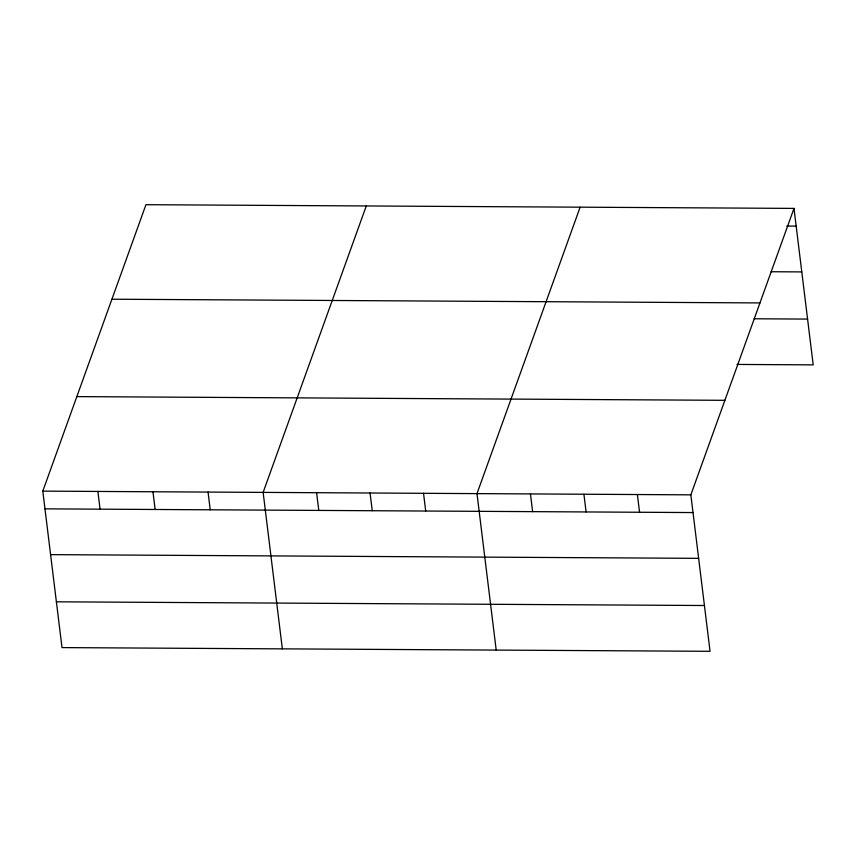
<?xml version="1.0" encoding="UTF-8"?>
<svg xmlns="http://www.w3.org/2000/svg" width="856" height="856" viewBox="0 0 856 856"><rect width="100%" height="100%" fill="white"/><g stroke="black" fill="none" stroke-linecap="round" stroke-linejoin="round"><path stroke-width="1.28" d="M793.994 208.404L690.846 494.843L710.052 651.309L62.007 647.596L42.8 491.13L145.948 204.691L793.994 208.404L813.2 364.87L737.016 364.431M366.282 205.954L263.134 492.393L282.352 648.859M580.133 207.184L476.985 493.612L496.202 650.078M786.803 226.07L796.166 226.123M771.042 271.737L801.783 271.908M111.911 299.215L759.946 302.928M754.115 318.774L807.583 319.085M76.837 396.606L724.882 400.319M42.8 491.13L690.846 494.843M44.972 508.849L693.018 512.562M50.6 554.635L698.646 558.347M56.389 601.811L704.435 605.513M637.378 494.533L639.56 512.252M583.92 494.233L586.093 511.942M530.452 493.923L532.625 511.642M423.527 493.313L425.7 511.021M370.06 493.003L372.242 510.722M316.602 492.703L318.774 510.411M208.051 492.072L210.223 509.791M152.967 491.761L155.139 509.481M97.884 491.44L100.056 509.16"/></g></svg>
